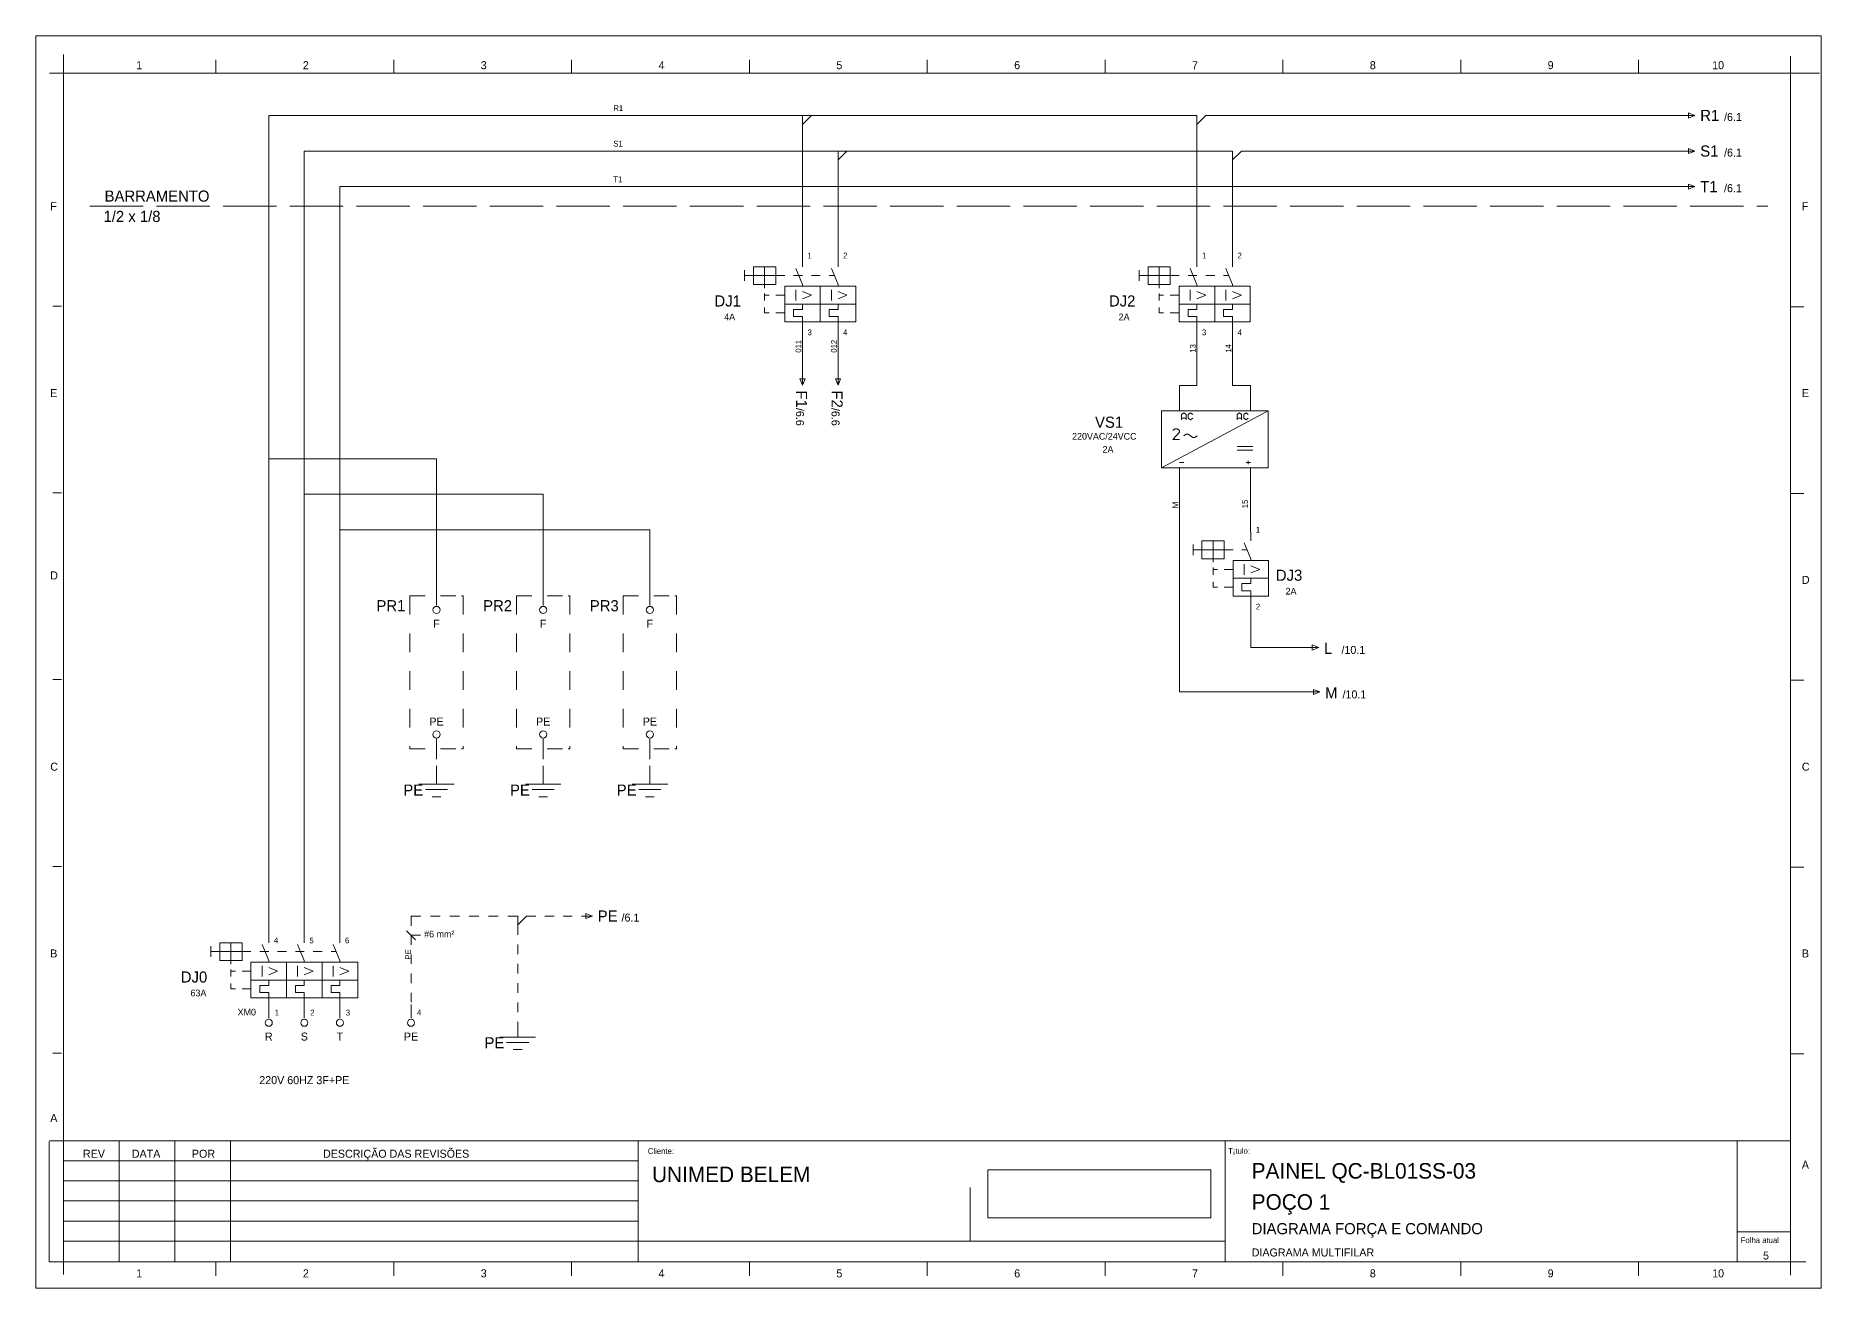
# Model space of a CAD drawing. Header units: inches. Extents: x -3 to 3194, y -983 to 1262.
# Drawn here: x -2.9 to 398.8, y -329.3 to -47.7 of the extents above; entities that cross this region are included whole.
import ezdxf
from ezdxf.enums import TextEntityAlignment as Align

# ---------------------------------------------------------------- set-up
doc = ezdxf.new("R2010")
doc.units = ezdxf.units.IN
doc.header["$MEASUREMENT"] = 0
for name, pattern in [('ACAD_ISO02W100', [15, 12, -3]), ('ACAD_ISO03W100', [30, 12, -18]), ('EPLANLINE7', [0])]:
    doc.linetypes.add(name, pattern=pattern)
for name, color, linetype, lineweight in [('AUTOCONNECTING', 1, 'Continuous', 13), ('CONNECTION', 2, 'Continuous', 13), ('DD', 2, 'Continuous', 13), ('PLOT', 3, 'Continuous', 18), ('SPECIAL', 4, 'Continuous', 13), ('SUPPLEMENTARY', 2, 'Continuous', 13), ('SYMBOL', 2, 'Continuous', 18), ('X', 2, 'Continuous', 13)]:
    doc.layers.add(name, color=color, linetype=linetype, lineweight=lineweight)
doc.styles.add('EPLFONT', font='')
doc.styles.get('EPLFONT').set_extended_font_data('EPL5_850')
picture_1 = doc.add_image_def('image2.png', size_in_pixel=(494, 106))

# ---------------------------------------------------------------- blocks, each defined once
blk = doc.blocks.new('SO281')
at = {"layer": 'SYMBOL', "color": 0, "linetype": 'EPLANLINE7', "lineweight": 13}
for p, q in [((2, 0), (0, 0)), ((0, 0), (0, -2))]:
    blk.add_line(p, q, dxfattribs=at)
blk = doc.blocks.new('SO290')
at = {"layer": 'SYMBOL', "color": 0, "linetype": 'EPLANLINE7', "lineweight": 13}
blk.add_line((0, 1), (0, 4), dxfattribs=at)
at = {"layer": 'SYMBOL', "color": 0, "linetype": 'EPLANLINE7', "lineweight": 13, "ltscale": 2}
blk.add_circle((0, 0), 0.8, dxfattribs=at)
blk = doc.blocks.new('SO269')
at = {"layer": 'SYMBOL', "color": 0, "linetype": 'EPLANLINE7', "lineweight": 13}
for p, q in [((-2, 0), (0, 0)), ((0, 0), (0, -2)), ((0, -2), (2, 0))]:
    blk.add_line(p, q, dxfattribs=at)
blk = doc.blocks.new('300_0_DIN_WUPO')
at = {"layer": 'SYMBOL', "color": 0, "linetype": 'EPLANLINE7', "lineweight": 13}
for p, q in [((-4, 0.8), (4, 0.8)), ((0, 4), (0, 0.8)), ((2.5, -0.4), (-2.5, -0.4)), ((-1, -2), (1, -2))]:
    blk.add_line(p, q, dxfattribs=at)
blk = doc.blocks.new('SO284')
at = {"layer": 'SYMBOL', "color": 0, "linetype": 'EPLANLINE7', "lineweight": 13}
for p, q in [((-1.175, 0), (0.675, 0)), ((-0.675, 0.575), (0.8, 0)), ((-0.675, 0.575), (-0.675, -0.575)), ((-0.675, -0.575), (0.8, 0))]:
    blk.add_line(p, q, dxfattribs=at)
blk = doc.blocks.new('SO308')
at = {"layer": 'SYMBOL', "color": 0, "linetype": 'EPLANLINE7', "lineweight": 13}
blk.add_line((-1, 1), (1, -1), dxfattribs=at)
blk = doc.blocks.new('187_0_DIN_WUPO')
at = {"layer": 'SYMBOL', "color": 0, "linetype": 'EPLANLINE7', "lineweight": 18}
for p, q in [((-4, -9.6), (-4, 3.2)), ((-4, 3.2), (0, 3.2)), ((-4, -9.6), (20, 3.2)), ((0, 4), (0, 3.2)), ((0, 3.2), (20, 3.2)), ((1, 2.8), (0.5, 2.4)), ((0.5, 2.4), (0.5, 1.2)), ((1.5, 1.6), (0.5, 1.6)), ((1, 2.8), (1.5, 2.4)), ((1.5, 1.2), (1.5, 2.4)), ((2, 2.4), (2.5, 2.8)), ((2, 1.6), (2, 2.4)), ((2.5, 1.2), (2, 1.6)), ((2.5, 2.8), (3, 2.4)), ((3, 1.6), (2.5, 1.2)), ((13.5, 2.8), (13, 2.4)), ((13, 2.4), (13, 1.2)), ((13, 1.6), (14, 1.6)), ((14, 2.4), (13.5, 2.8)), ((14, 1.2), (14, 2.4)), ((15, 2.8), (14.5, 2.4)), ((14.5, 2.4), (14.5, 1.6)), ((14.5, 1.6), (15, 1.2)), ((15.5, 2.4), (15, 2.8)), ((15, 1.2), (15.5, 1.6)), ((16, 4), (16, 3.2)), ((20, 3.2), (20, -9.6)), ((-1, -0.8), (-1.5, -1.2)), ((-1.5, -3.2), (0, -1.6)), ((0, -3.2), (-1.5, -3.2)), ((-0.5, -0.8), (-1, -0.8)), ((0, -1.2), (-0.5, -0.8)), ((0, -1.6), (0, -1.2)), ((1, -2.4), (1.5, -2)), ((1.5, -2), (2, -2)), ((2, -2), (3, -2.8)), ((3, -2.8), (3.5, -2.8)), ((3.5, -2.8), (4, -2.4)), ((16.5, -4.8), (13, -4.8)), ((13, -5.6), (16.5, -5.6)), ((15.5, -8.8), (15.5, -8)), ((20, -9.6), (-4, -9.6)), ((0, -8.4), (1, -8.4)), ((0, -9.6), (0, -12)), ((16, -8.4), (15, -8.4)), ((16, -9.6), (16, -12))]:
    blk.add_line(p, q, dxfattribs=at)
blk = doc.blocks.new('SO291')
at = {"layer": 'SYMBOL', "color": 0, "linetype": 'EPLANLINE7', "lineweight": 13}
blk.add_line((0, 3), (0, 0), dxfattribs=at)
at = {"layer": 'SYMBOL', "color": 0, "linetype": 'EPLANLINE7', "lineweight": 13, "ltscale": 2}
blk.add_circle((0, 4), 0.8, dxfattribs=at)

msp = doc.modelspace()

# ---------------------------------------------------------------- linework, layer by layer
at = {"layer": 'AUTOCONNECTING', "color": 1, "linetype": 'EPLANLINE7', "lineweight": 13}
for p, q in [((49.549, -65.604), (49.549, -249.604)), ((49.549, -65.604), (256.329, -65.604)), ((169.596, -67.604), (169.596, -97.604)), ((258.329, -67.604), (258.329, -97.604)), ((57.549, -73.604), (57.549, -249.604)), ((57.549, -73.604), (264.329, -73.604)), ((177.596, -75.604), (177.596, -97.604)), ((266.329, -75.604), (266.329, -97.604)), ((65.549, -81.604), (65.549, -249.604)), ((65.549, -81.604), (368.374, -81.604)), ((87.278, -142.784), (87.278, -172.784)), ((111.278, -150.784), (111.278, -172.784)), ((135.278, -158.784), (135.278, -172.784)), ((272.45, -185.224), (284.955, -185.224)), ((256.389, -195.224), (285.191, -195.224)), ((87.278, -208.784), (87.278, -210.309)), ((111.278, -208.784), (111.278, -210.309)), ((135.278, -208.784), (135.278, -210.309)), ((87.278, -211.809), (87.278, -212.784)), ((87.278, -212.734), (87.278, -212.784)), ((111.278, -211.809), (111.278, -212.784)), ((111.278, -212.734), (111.278, -212.784)), ((135.278, -211.809), (135.278, -212.784)), ((135.278, -212.734), (135.278, -212.784)), ((81.549, -245.604), (81.549, -247.779)), ((81.549, -245.604), (83.724, -245.604)), ((85.899, -245.604), (88.074, -245.604)), ((90.249, -245.604), (92.424, -245.604)), ((94.599, -245.604), (96.774, -245.604)), ((98.949, -245.604), (101.124, -245.604)), ((103.299, -245.604), (103.549, -245.604)), ((103.374, -245.604), (103.549, -245.604)), ((105.549, -247.604), (105.549, -249.804)), ((107.549, -245.604), (109.599, -245.604)), ((111.649, -245.604), (113.724, -245.604)), ((115.774, -245.604), (117.824, -245.604)), ((119.899, -245.604), (121.549, -245.604)), ((121.399, -245.604), (121.549, -245.604)), ((81.549, -249.929), (81.549, -252.079)), ((105.549, -251.979), (105.549, -254.154)), ((81.549, -254.229), (81.549, -256.379)), ((105.549, -256.329), (105.549, -258.504)), ((81.549, -258.529), (81.549, -260.704)), ((105.549, -260.679), (105.549, -262.854)), ((81.549, -262.854), (81.549, -265.004)), ((105.549, -265.029), (105.549, -267.204)), ((81.549, -265.479), (81.549, -265.604)), ((105.549, -269.379), (105.549, -269.604)), ((105.549, -269.454), (105.549, -269.604))]:
    msp.add_line(p, q, dxfattribs=at)
at = {"layer": 'AUTOCONNECTING', "color": 1, "lineweight": 13}
for p, q in [((260.329, -65.604), (368.374, -65.604)), ((268.329, -73.604), (368.374, -73.604)), ((169.596, -113.604), (169.596, -124.304)), ((177.596, -113.604), (177.596, -124.304)), ((258.329, -113.604), (258.329, -124.304)), ((266.329, -113.604), (266.329, -124.304)), ((254.389, -128.304), (254.389, -131.236)), ((270.389, -128.304), (270.389, -131.236)), ((254.389, -148.569), (254.389, -145.636)), ((254.389, -193.224), (254.389, -148.569)), ((270.389, -148.569), (270.389, -145.636)), ((270.389, -159.268), (270.389, -148.569))]:
    msp.add_line(p, q, dxfattribs=at)
at = {"layer": 'AUTOCONNECTING', "lineweight": 13}
for p, q in [((87.278, -142.784), (49.549, -142.784)), ((111.278, -150.784), (57.549, -150.784)), ((135.278, -158.784), (65.549, -158.784))]:
    msp.add_line(p, q, dxfattribs=at)
at = {"layer": 'AUTOCONNECTING', "linetype": 'ACAD_ISO03W100', "lineweight": 13}
msp.add_line((270.45, -175.268), (270.45, -183.224), dxfattribs=at)
at = {"layer": 'AUTOCONNECTING', "color": 0, "linetype": 'ACAD_ISO03W100', "lineweight": 13}
msp.add_line((207.304, -318.673), (207.304, -296.173), dxfattribs=at)
at = {"layer": 'AUTOCONNECTING', "color": 3, "lineweight": 13}
msp.add_line((207.304, -318.673), (264.675, -318.673), dxfattribs=at)
at = {"layer": 'AUTOCONNECTING', "color": 3}
msp.add_line((391.875, -329.298), (398.775, -329.298), dxfattribs=at)
msp.add_lwpolyline([(398.775, -329.298), (-2.875, -329.298), (-2.875, -47.679), (398.775, -47.679)], close=True, dxfattribs=at)
at = {"layer": 'AUTOCONNECTING', "color": 3, "lineweight": 13}
msp.add_lwpolyline([(3.375, -56.129), (391.875, -56.129), (391.875, -296.173), (3.375, -296.173)], close=True, dxfattribs=at)
at = {"layer": 'CONNECTION', "color": 4, "lineweight": 9}
msp.add_line((83.712, -249.929), (81.549, -249.929), dxfattribs=at)
at = {"layer": 'PLOT', "color": 3, "linetype": 'EPLANLINE7', "lineweight": 13}
for p, q in [((3.375, -51.904), (3.375, -326.223)), ((0.25, -56.129), (395.25, -56.129)), ((3.375, -56.129), (398.375, -56.129)), ((37.675, -56.104), (37.675, -53.104)), ((77.675, -56.104), (77.675, -53.104)), ((117.675, -56.104), (117.675, -53.104)), ((157.675, -56.104), (157.675, -53.104)), ((197.675, -56.104), (197.675, -53.104)), ((237.675, -56.104), (237.675, -53.104)), ((277.675, -56.104), (277.675, -53.104)), ((317.675, -56.104), (317.675, -53.104)), ((357.675, -56.104), (357.675, -53.104)), ((391.875, -52.304), (391.875, -326.323)), ((2.95, -108.448), (0.95, -108.448)), ((391.875, -108.598), (394.875, -108.598)), ((2.95, -150.448), (0.95, -150.448)), ((391.875, -150.598), (394.875, -150.598)), ((2.95, -192.448), (0.95, -192.448)), ((391.875, -192.598), (394.875, -192.598)), ((2.95, -234.448), (0.95, -234.448)), ((391.875, -234.598), (394.875, -234.598)), ((2.95, -276.448), (0.95, -276.448)), ((391.875, -276.598), (394.875, -276.598)), ((0.15, -323.348), (0.15, -296.273)), ((0.2, -296.173), (391.925, -296.173)), ((15.925, -296.173), (15.925, -323.173)), ((28.425, -296.173), (28.425, -323.173)), ((40.925, -296.173), (40.925, -323.173)), ((132.675, -296.173), (132.675, -323.173)), ((132.675, -296.173), (132.675, -323.173)), ((264.675, -296.173), (264.675, -323.298)), ((379.875, -296.311), (379.875, -323.311)), ((132.675, -300.673), (3.425, -300.673)), ((132.675, -305.173), (3.425, -305.173)), ((132.675, -309.673), (3.425, -309.673)), ((132.675, -314.173), (3.425, -314.173)), ((379.875, -316.586), (391.875, -316.586)), ((264.675, -318.673), (3.425, -318.673)), ((0.15, -323.348), (395.325, -323.348)), ((37.675, -326.498), (37.675, -323.498)), ((77.675, -326.498), (77.675, -323.498)), ((117.675, -326.498), (117.675, -323.498)), ((157.675, -326.498), (157.675, -323.498)), ((197.675, -326.498), (197.675, -323.498)), ((237.675, -326.498), (237.675, -323.498)), ((277.675, -326.498), (277.675, -323.498)), ((317.675, -326.498), (317.675, -323.498)), ((357.675, -326.498), (357.675, -323.498))]:
    msp.add_line(p, q, dxfattribs=at)
at = {"layer": 'SYMBOL', "linetype": 'ACAD_ISO02W100', "lineweight": 13}
msp.add_line((9.301, -85.975), (386.776, -85.975), dxfattribs=at)
at = {"layer": 'SYMBOL', "color": 2, "linetype": 'EPLANLINE7', "lineweight": 18}
for p, q in [((156.596, -100.404), (156.596, -102.804)), ((163.596, -99.604), (158.596, -99.604)), ((158.596, -99.604), (158.596, -103.604)), ((161.096, -99.604), (161.096, -104.404)), ((163.596, -101.604), (163.596, -99.604)), ((168.096, -100.004), (169.596, -103.604)), ((169.596, -97.604), (169.596, -99.604)), ((176.096, -100.004), (177.596, -103.604)), ((177.596, -97.604), (177.596, -99.604)), ((245.329, -100.404), (245.329, -102.804)), ((252.329, -99.604), (247.329, -99.604)), ((247.329, -99.604), (247.329, -103.604)), ((249.829, -99.604), (249.829, -104.404)), ((252.329, -101.604), (252.329, -99.604)), ((256.829, -100.004), (258.329, -103.604)), ((258.329, -97.604), (258.329, -99.604)), ((264.829, -100.004), (266.329, -103.604)), ((266.329, -97.604), (266.329, -99.604)), ((163.596, -101.604), (156.596, -101.604)), ((158.596, -103.604), (163.596, -103.604)), ((165.596, -101.604), (163.596, -101.604)), ((163.596, -103.604), (163.596, -101.604)), ((165.596, -104.004), (181.596, -104.004)), ((165.596, -104.004), (165.596, -112.004)), ((169.596, -101.604), (167.596, -101.604)), ((169.596, -103.604), (169.596, -104.004)), ((173.596, -101.604), (171.596, -101.604)), ((173.596, -104.004), (173.596, -112.004)), ((176.763, -101.604), (175.596, -101.604)), ((177.596, -103.604), (177.596, -104.004)), ((181.596, -112.004), (181.596, -104.004)), ((252.329, -101.604), (245.329, -101.604)), ((247.329, -103.604), (252.329, -103.604)), ((254.329, -101.604), (252.329, -101.604)), ((252.329, -103.604), (252.329, -101.604)), ((254.329, -104.004), (270.329, -104.004)), ((254.329, -104.004), (254.329, -112.004)), ((258.329, -101.604), (256.329, -101.604)), ((258.329, -103.604), (258.329, -104.004)), ((262.329, -101.604), (260.329, -101.604)), ((262.329, -104.004), (262.329, -112.004)), ((265.495, -101.604), (264.329, -101.604)), ((266.329, -103.604), (266.329, -104.004)), ((270.329, -112.004), (270.329, -104.004)), ((161.096, -105.604), (161.096, -107.204)), ((161.096, -106.004), (162.096, -106.004)), ((165.596, -106.004), (163.596, -106.004)), ((163.596, -106.004), (165.096, -106.004)), ((181.596, -108.004), (165.596, -108.004)), ((168.096, -104.804), (168.096, -107.204)), ((171.596, -106.004), (169.596, -105.204)), ((169.596, -106.804), (171.596, -106.004)), ((169.596, -109.204), (169.596, -108.004)), ((176.096, -104.804), (176.096, -107.204)), ((179.596, -106.004), (177.596, -105.204)), ((177.596, -106.804), (179.596, -106.004)), ((177.596, -109.204), (177.596, -108.004)), ((249.829, -105.604), (249.829, -107.204)), ((249.829, -106.004), (250.829, -106.004)), ((254.329, -106.004), (252.329, -106.004)), ((252.329, -106.004), (253.829, -106.004)), ((270.329, -108.004), (254.329, -108.004)), ((256.829, -104.804), (256.829, -107.204)), ((260.329, -106.004), (258.329, -105.204)), ((258.329, -106.804), (260.329, -106.004)), ((258.329, -109.204), (258.329, -108.004)), ((264.829, -104.804), (264.829, -107.204)), ((268.329, -106.004), (266.329, -105.204)), ((266.329, -106.804), (268.329, -106.004)), ((266.329, -109.204), (266.329, -108.004)), ((161.096, -108.804), (161.096, -110.004)), ((161.096, -110.004), (162.096, -110.004)), ((165.596, -110.004), (163.596, -110.004)), ((165.096, -110.004), (163.596, -110.004)), ((165.596, -112.004), (181.596, -112.004)), ((167.596, -110.804), (167.596, -109.204)), ((167.596, -109.204), (169.596, -109.204)), ((169.596, -110.804), (167.596, -110.804)), ((169.596, -111.204), (169.596, -110.804)), ((169.596, -111.204), (169.596, -113.604)), ((175.596, -110.804), (175.596, -109.204)), ((175.596, -109.204), (177.596, -109.204)), ((177.596, -110.804), (175.596, -110.804)), ((177.596, -111.204), (177.596, -110.804)), ((177.596, -111.204), (177.596, -113.604)), ((249.829, -108.804), (249.829, -110.004)), ((249.829, -110.004), (250.829, -110.004)), ((254.329, -110.004), (252.329, -110.004)), ((253.829, -110.004), (252.329, -110.004)), ((254.329, -112.004), (270.329, -112.004)), ((256.329, -110.804), (256.329, -109.204)), ((256.329, -109.204), (258.329, -109.204)), ((258.329, -110.804), (256.329, -110.804)), ((258.329, -111.204), (258.329, -110.804)), ((258.329, -111.204), (258.329, -113.604)), ((264.329, -110.804), (264.329, -109.204)), ((264.329, -109.204), (266.329, -109.204)), ((266.329, -110.804), (264.329, -110.804)), ((266.329, -111.204), (266.329, -110.804)), ((266.329, -111.204), (266.329, -113.604)), ((177.596, -113.604), (177.596, -113.604)), ((266.329, -113.604), (266.329, -113.604)), ((270.45, -159.268), (270.45, -161.268)), ((257.45, -162.068), (257.45, -164.468)), ((264.45, -163.268), (257.45, -163.268)), ((264.45, -161.268), (259.45, -161.268)), ((259.45, -161.268), (259.45, -165.268)), ((261.95, -161.268), (261.95, -166.068)), ((264.45, -163.268), (264.45, -161.268)), ((266.45, -163.268), (264.45, -163.268)), ((264.45, -165.268), (264.45, -163.268)), ((269.45, -163.268), (268.45, -163.268)), ((268.95, -161.668), (270.45, -165.268)), ((259.45, -165.268), (264.45, -165.268)), ((261.95, -167.268), (261.95, -168.868)), ((261.95, -167.668), (262.95, -167.668)), ((266.45, -167.668), (264.45, -167.668)), ((264.45, -167.668), (265.95, -167.668)), ((266.45, -165.668), (274.45, -165.668)), ((266.45, -165.668), (266.45, -173.668)), ((268.95, -166.468), (268.95, -168.868)), ((270.45, -165.268), (270.45, -165.668)), ((272.45, -167.668), (270.45, -166.868)), ((270.45, -168.468), (272.45, -167.668)), ((274.45, -165.668), (274.45, -173.668)), ((261.95, -170.468), (261.95, -171.668)), ((261.95, -171.668), (262.95, -171.668)), ((266.45, -171.668), (264.45, -171.668)), ((265.95, -171.668), (264.45, -171.668)), ((274.45, -169.668), (266.45, -169.668)), ((268.45, -172.468), (268.45, -170.868)), ((268.45, -170.868), (270.45, -170.868)), ((270.45, -172.468), (268.45, -172.468)), ((270.45, -170.868), (270.45, -169.668)), ((270.45, -172.868), (270.45, -172.468)), ((266.45, -173.668), (274.45, -173.668)), ((270.45, -172.868), (270.45, -175.268)), ((270.45, -175.268), (270.45, -175.268)), ((36.549, -252.404), (36.549, -254.804)), ((43.549, -251.604), (38.549, -251.604)), ((38.549, -251.604), (38.549, -255.604)), ((41.049, -251.604), (41.049, -256.404)), ((43.549, -253.604), (43.549, -251.604)), ((48.049, -252.004), (49.549, -255.604)), ((49.549, -249.604), (49.549, -251.604)), ((56.049, -252.004), (57.549, -255.604)), ((57.549, -249.604), (57.549, -251.604)), ((64.049, -252.004), (65.549, -255.604)), ((65.549, -249.604), (65.549, -251.604)), ((43.549, -253.604), (36.549, -253.604)), ((38.549, -255.604), (43.549, -255.604)), ((45.549, -253.604), (43.549, -253.604)), ((43.549, -255.604), (43.549, -253.604)), ((45.549, -256.004), (69.549, -256.004)), ((45.549, -256.004), (45.549, -264.004)), ((49.549, -253.604), (47.549, -253.604)), ((48.049, -256.804), (48.049, -259.204)), ((49.549, -255.604), (49.549, -256.004)), ((53.549, -253.604), (51.549, -253.604)), ((53.549, -256.004), (53.549, -264.004)), ((57.549, -253.604), (55.549, -253.604)), ((56.049, -256.804), (56.049, -259.204)), ((57.549, -255.604), (57.549, -256.004)), ((61.549, -253.604), (59.549, -253.604)), ((61.549, -264.004), (61.549, -256.004)), ((63.549, -253.604), (64.549, -253.604)), ((64.049, -256.804), (64.049, -259.204)), ((65.549, -255.604), (65.549, -256.004)), ((69.549, -264.004), (69.549, -256.004)), ((41.049, -257.604), (41.049, -259.204)), ((41.049, -258.004), (42.049, -258.004)), ((41.049, -260.804), (41.049, -262.004)), ((45.549, -258.004), (43.549, -258.004)), ((43.549, -258.004), (45.049, -258.004)), ((69.549, -260.004), (45.549, -260.004)), ((51.549, -258.004), (49.549, -257.204)), ((49.549, -258.804), (51.549, -258.004)), ((49.549, -261.204), (49.549, -260.004)), ((59.549, -258.004), (57.549, -257.204)), ((57.549, -258.804), (59.549, -258.004)), ((57.549, -261.204), (57.549, -260.004)), ((67.549, -258.004), (65.549, -257.204)), ((65.549, -258.804), (67.549, -258.004)), ((65.549, -261.204), (65.549, -260.004)), ((41.049, -262.004), (42.049, -262.004)), ((45.549, -262.004), (43.549, -262.004)), ((45.049, -262.004), (43.549, -262.004)), ((45.549, -264.004), (69.549, -264.004)), ((47.549, -262.804), (47.549, -261.204)), ((47.549, -261.204), (49.549, -261.204)), ((49.549, -262.804), (47.549, -262.804)), ((49.549, -263.204), (49.549, -262.804)), ((49.549, -263.204), (49.549, -265.604)), ((55.549, -262.804), (55.549, -261.204)), ((55.549, -261.204), (57.549, -261.204)), ((57.549, -262.804), (55.549, -262.804)), ((57.549, -263.204), (57.549, -262.804)), ((57.549, -263.204), (57.549, -265.604)), ((63.549, -262.804), (63.549, -261.204)), ((63.549, -261.204), (65.549, -261.204)), ((65.549, -262.804), (63.549, -262.804)), ((65.549, -263.204), (65.549, -262.804)), ((65.549, -263.204), (65.549, -265.604)), ((57.549, -265.604), (57.549, -265.604))]:
    msp.add_line(p, q, dxfattribs=at)
at = {"layer": 'SYMBOL', "color": 2, "linetype": 'EPLANLINE7', "lineweight": 13}
for p, q in [((81.278, -173.584), (81.278, -177.834)), ((81.278, -173.584), (84.703, -173.584)), ((88.153, -173.584), (91.603, -173.584)), ((92.878, -173.584), (93.278, -173.584)), ((93.278, -173.584), (93.278, -177.834)), ((105.278, -173.584), (105.278, -177.834)), ((105.278, -173.584), (108.703, -173.584)), ((112.153, -173.584), (115.603, -173.584)), ((116.878, -173.584), (117.278, -173.584)), ((117.278, -173.584), (117.278, -177.834)), ((129.278, -173.584), (129.278, -177.834)), ((129.278, -173.584), (132.703, -173.584)), ((136.153, -173.584), (139.603, -173.584)), ((140.878, -173.584), (141.278, -173.584)), ((141.278, -173.584), (141.278, -177.834)), ((81.278, -182.059), (81.278, -186.309)), ((93.278, -182.059), (93.278, -186.309)), ((105.278, -182.059), (105.278, -186.309)), ((117.278, -182.059), (117.278, -186.309)), ((129.278, -182.059), (129.278, -186.309)), ((141.278, -182.059), (141.278, -186.309)), ((81.278, -190.534), (81.278, -194.759)), ((93.278, -190.534), (93.278, -194.759)), ((105.278, -190.534), (105.278, -194.759)), ((117.278, -190.534), (117.278, -194.759)), ((129.278, -190.534), (129.278, -194.759)), ((141.278, -190.534), (141.278, -194.759)), ((81.278, -199.009), (81.278, -203.234)), ((93.278, -199.009), (93.278, -203.234)), ((105.278, -199.009), (105.278, -203.234)), ((117.278, -199.009), (117.278, -203.234)), ((129.278, -199.009), (129.278, -203.234)), ((141.278, -199.009), (141.278, -203.234)), ((81.278, -207.434), (81.278, -207.984)), ((81.278, -207.459), (81.278, -207.984)), ((81.278, -207.984), (84.703, -207.984)), ((88.153, -207.984), (91.603, -207.984)), ((92.878, -207.984), (93.278, -207.984)), ((93.278, -207.434), (93.278, -207.984)), ((93.278, -207.459), (93.278, -207.984)), ((105.278, -207.434), (105.278, -207.984)), ((105.278, -207.459), (105.278, -207.984)), ((105.278, -207.984), (108.703, -207.984)), ((112.153, -207.984), (115.603, -207.984)), ((116.878, -207.984), (117.278, -207.984)), ((117.278, -207.434), (117.278, -207.984)), ((117.278, -207.459), (117.278, -207.984)), ((129.278, -207.434), (129.278, -207.984)), ((129.278, -207.459), (129.278, -207.984)), ((129.278, -207.984), (132.703, -207.984)), ((136.153, -207.984), (139.603, -207.984)), ((140.878, -207.984), (141.278, -207.984)), ((141.278, -207.434), (141.278, -207.984)), ((141.278, -207.459), (141.278, -207.984))]:
    msp.add_line(p, q, dxfattribs=at)

# ---------------------------------------------------------------- block references
at = {"layer": 'SYMBOL'}
for name, p in [('SO281', (49.549, -65.604)), ('SO269', (169.596, -65.604)), ('SO269', (258.329, -65.604)), ('SO284', (369.549, -65.604)), ('SO281', (57.549, -73.604)), ('SO269', (177.596, -73.604)), ('SO269', (266.329, -73.604)), ('SO284', (369.549, -73.604)), ('SO281', (65.549, -81.604)), ('SO284', (369.549, -81.604)), ('SO281', (254.389, -126.304)), ('SO290', (87.278, -176.784)), ('SO290', (111.278, -176.784)), ('SO290', (135.278, -176.784)), ('SO284', (284.955, -185.224)), ('SO284', (285.191, -195.224)), ('SO291', (87.278, -208.784)), ('SO291', (111.278, -208.784)), ('SO291', (135.278, -208.784)), ('SO281', (81.549, -245.604)), ('SO269', (105.549, -245.604)), ('SO284', (121.549, -245.604)), ('SO290', (49.549, -269.604)), ('SO290', (57.549, -269.604)), ('SO290', (65.549, -269.604)), ('SO290', (81.549, -269.604))]:
    msp.add_blockref(name, p, dxfattribs=at)
for name, p, rotation in [('SO284', (169.596, -125.479), 270), ('SO284', (177.596, -125.479), 270), ('SO281', (258.329, -126.304), 180)]:
    msp.add_blockref(name, p, dxfattribs=dict(at, rotation=rotation))
at = {"layer": 'SYMBOL', "xscale": -1, "rotation": 180}
for p in [(266.329, -126.304), (270.45, -185.224), (254.389, -195.224)]:
    msp.add_blockref('SO281', p, dxfattribs=at)
at = {"layer": 'SYMBOL', "xscale": -1}
msp.add_blockref('SO281', (270.389, -126.304), dxfattribs=at)
at = {"layer": 'SYMBOL', "color": 3}
msp.add_blockref('187_0_DIN_WUPO', (254.389, -135.236), dxfattribs=at)
ref = msp.add_blockref('300_0_DIN_WUPO', (87.278, -216.784), dxfattribs=at)
ref.add_attrib('DD_1', 'PE', dxfattribs={"layer": 'DD', "color": 3, "height": 2.5, "style": 'EPLFONT', "flags": 2}).set_placement((84.278, -218.534), align=Align.RIGHT)
ref = msp.add_blockref('300_0_DIN_WUPO', (111.278, -216.784), dxfattribs=at)
ref.add_attrib('DD_1', 'PE', dxfattribs={"layer": 'DD', "color": 3, "height": 2.5, "style": 'EPLFONT', "flags": 2}).set_placement((108.278, -218.534), align=Align.RIGHT)
ref = msp.add_blockref('300_0_DIN_WUPO', (135.278, -216.784), dxfattribs=at)
ref.add_attrib('DD_1', 'PE', dxfattribs={"layer": 'DD', "color": 3, "height": 2.5, "style": 'EPLFONT', "flags": 2}).set_placement((132.278, -218.534), align=Align.RIGHT)
at = {"layer": 'SYMBOL', "color": 4, "lineweight": 9}
msp.add_blockref('SO308', (81.549, -249.929), dxfattribs=at)
at = {"layer": 'SYMBOL', "color": 3}
ref = msp.add_blockref('300_0_DIN_WUPO', (105.549, -273.604), dxfattribs=at)
ref.add_attrib('DD_1', 'PE', dxfattribs={"layer": 'DD', "color": 3, "height": 2.5, "style": 'EPLFONT', "flags": 2}).set_placement((102.549, -275.354), align=Align.RIGHT)

# ---------------------------------------------------------------- texts
at = {"layer": 'PLOT', "color": 2, "style": 'EPLFONT'}
for s, height, p in [('1 ', 1.8, (19.725, -55.204)), ('2 ', 1.8, (57.225, -55.204)), ('3 ', 1.8, (97.225, -55.204)), ('4 ', 1.8, (137.225, -55.204)), ('5 ', 1.8, (177.225, -55.204)), ('6 ', 1.8, (217.225, -55.204)), ('7 ', 1.8, (257.225, -55.204)), ('8 ', 1.8, (297.225, -55.204)), ('9 ', 1.8, (337.225, -55.204)), ('10 ', 1.8, (374.225, -55.204)), ('F', 1.8, (0.4, -86.923)), ('F', 1.8, (394.4, -86.923)), ('E', 1.8, (0.4, -128.923)), ('E', 1.8, (394.4, -128.923)), ('D', 1.8, (0.4, -169.923)), ('D', 1.8, (394.4, -170.923)), ('C', 1.8, (0.4, -212.923)), ('C', 1.8, (394.4, -212.923)), ('B', 1.8, (0.4, -254.923)), ('B', 1.8, (394.4, -254.923)), ('A', 1.8, (0.4, -291.923)), ('REV', 1.8, (7.75, -299.948)), ('DATA', 1.8, (18.75, -299.948)), ('POR', 1.8, (32.25, -299.948)), ('DESCRIÇÃO DAS REVISÕES', 1.8, (61.75, -299.948)), ('Cliente:', 1.3, (134.81, -299.098)), ('T¡tulo:', 1.3, (265.35, -299.048)), ('PAINEL QC-BL01SS-03', 3.5, (270.65, -304.648)), ('A', 1.8, (394.4, -302.423)), ('POÇO 1', 3.5, (270.65, -311.648)), ('DIAGRAMA FORÇA E COMANDO', 2.5, (270.65, -317.148)), ('DIAGRAMA MULTIFILAR', 1.8, (270.65, -322.148)), ('Folha atual', 1.3, (380.65, -319.136)), ('5', 1.8, (385.678, -322.836)), ('1 ', 1.8, (19.725, -326.848)), ('2 ', 1.8, (57.225, -326.848)), ('3 ', 1.8, (97.225, -326.848)), ('4 ', 1.8, (137.225, -326.848)), ('5 ', 1.8, (177.225, -326.848)), ('6 ', 1.8, (217.225, -326.848)), ('7 ', 1.8, (257.225, -326.848)), ('8 ', 1.8, (297.225, -326.848)), ('9 ', 1.8, (337.225, -326.848)), ('10 ', 1.8, (374.225, -326.848))]:
    msp.add_text(s, height=height, dxfattribs=at).set_placement(p)
msp.add_text('UNIMED BELEM', height=3.5, dxfattribs=at).set_placement((153.57, -305.441), align=Align.CENTER)
at = {"layer": 'SPECIAL', "color": 2, "style": 'EPLFONT'}
for s, height, p in [('R1', 1.3, (127.049, -64.604)), ('R1', 2.5, (371.549, -66.854)), ('S1', 1.3, (127.049, -72.604)), ('S1', 2.5, (371.549, -74.854)), ('T1', 1.3, (127.049, -80.604)), ('BARRAMENTO', 2.5, (12.62, -84.98)), ('T1', 2.5, (371.549, -82.854)), ('1/2 x 1/8', 2.5, (12.373, -89.549)), ('1', 1.3, (170.739, -97.759)), ('2', 1.3, (178.739, -97.759)), ('1', 1.3, (259.472, -97.759)), ('2', 1.3, (267.472, -97.759)), ('DJ1', 2.5, (149.811, -108.562)), ('DJ2', 2.5, (238.543, -108.562)), ('4A', 1.5, (151.993, -111.65)), ('2A', 1.5, (240.726, -111.65)), ('3', 1.3, (170.739, -115.017)), ('4', 1.3, (178.739, -115.017)), ('3', 1.3, (259.472, -115.017)), ('4', 1.3, (267.472, -115.017)), ('VS1', 2.5, (235.415, -135.818)), ('220VAC/24VCC', 1.5, (230.251, -138.498)), ('2A', 1.5, (237.098, -141.421)), ('1', 1.3, (271.593, -159.423)), ('DJ3', 2.5, (276.083, -170.225)), ('2A', 1.5, (278.265, -173.314)), ('2', 1.3, (271.593, -176.68)), ('L', 2.5, (286.919, -186.675)), ('M', 2.5, (287.155, -196.675)), ('PE', 2.5, (123.549, -246.854)), ('4', 1.3, (50.692, -251.743)), ('5', 1.3, (58.692, -251.743)), ('6', 1.3, (66.692, -251.743)), ('DJ0', 2.5, (29.763, -260.562)), ('63A', 1.5, (31.946, -263.65)), ('XM0', 1.5, (42.542, -267.963)), ('1', 1.3, (50.876, -267.963)), ('2', 1.3, (58.876, -267.963)), ('3', 1.3, (66.876, -267.963)), ('4', 1.3, (82.876, -267.963))]:
    msp.add_text(s, height=height, dxfattribs=at).set_placement(p)
for s, height, rotation, p in [('011', 1.3, 90, (169.337, -118.954)), ('012', 1.3, 90, (177.337, -118.954)), ('13', 1.3, 90, (258.07, -118.954)), ('14', 1.3, 90, (266.07, -118.954)), ('F1', 2.5, 270, (168.145, -127.442)), ('F2', 2.5, 270, (176.145, -127.442)), ('M', 1.3, 90, (254.131, -153.919)), ('15', 1.3, 90, (269.799, -153.919)), ('PE', 1.3, 90, (81.549, -255.404))]:
    msp.add_text(s, height=height, rotation=rotation, dxfattribs=at).set_placement(p)
for s, p in [('F', (87.278, -180.784)), ('F', (111.278, -180.784)), ('F', (135.278, -180.784)), ('PE', (87.278, -202.784)), ('PE', (111.278, -202.784)), ('PE', (135.278, -202.784)), ('R', (49.549, -273.604)), ('S', (57.549, -273.604)), ('T', (65.549, -273.604)), ('PE', (81.549, -273.604)), ('220V 60HZ 3F+PE', (57.549, -283.404))]:
    msp.add_text(s, height=1.8, dxfattribs=at).set_placement(p, align=Align.CENTER)
at = {"layer": 'SPECIAL', "color": 4, "lineweight": 9, "style": 'EPLFONT'}
msp.add_text('#6 mm²', height=1.5, dxfattribs=at).set_placement((84.505, -250.407))
at = {"layer": 'SUPPLEMENTARY', "color": 2, "style": 'EPLFONT'}
for s, p in [('PR1', (80.278, -177.084)), ('PR2', (104.278, -177.084)), ('PR3', (128.278, -177.084))]:
    msp.add_text(s, height=2.5, dxfattribs=at).set_placement(p, align=Align.RIGHT)
at = {"layer": 'X', "color": 2, "style": 'EPLFONT'}
for s, p in [('/6.1', (376.899, -66.854)), ('/6.1', (376.899, -74.854)), ('/6.1', (376.899, -82.854)), ('/10.1', (290.84, -186.675)), ('/10.1', (291.075, -196.675)), ('/6.1', (128.899, -246.854))]:
    msp.add_text(s, height=1.8, dxfattribs=at).set_placement(p)
for p in [(168.145, -131.363), (176.145, -131.363)]:
    msp.add_text('/6.6', height=1.8, rotation=270, dxfattribs=at).set_placement(p)

# ---------------------------------------------------------------- pictures from other files: only their frames are drawn
at = {"layer": 'AUTOCONNECTING', "color": 0, "linetype": 'ACAD_ISO03W100', "lineweight": 13}
image = msp.add_image(picture_1, insert=(211.326, -313.441), size_in_units=(50.154, 10.762), dxfattribs=at)
image.dxf.flags = 7

doc.saveas('drawing.dxf')
